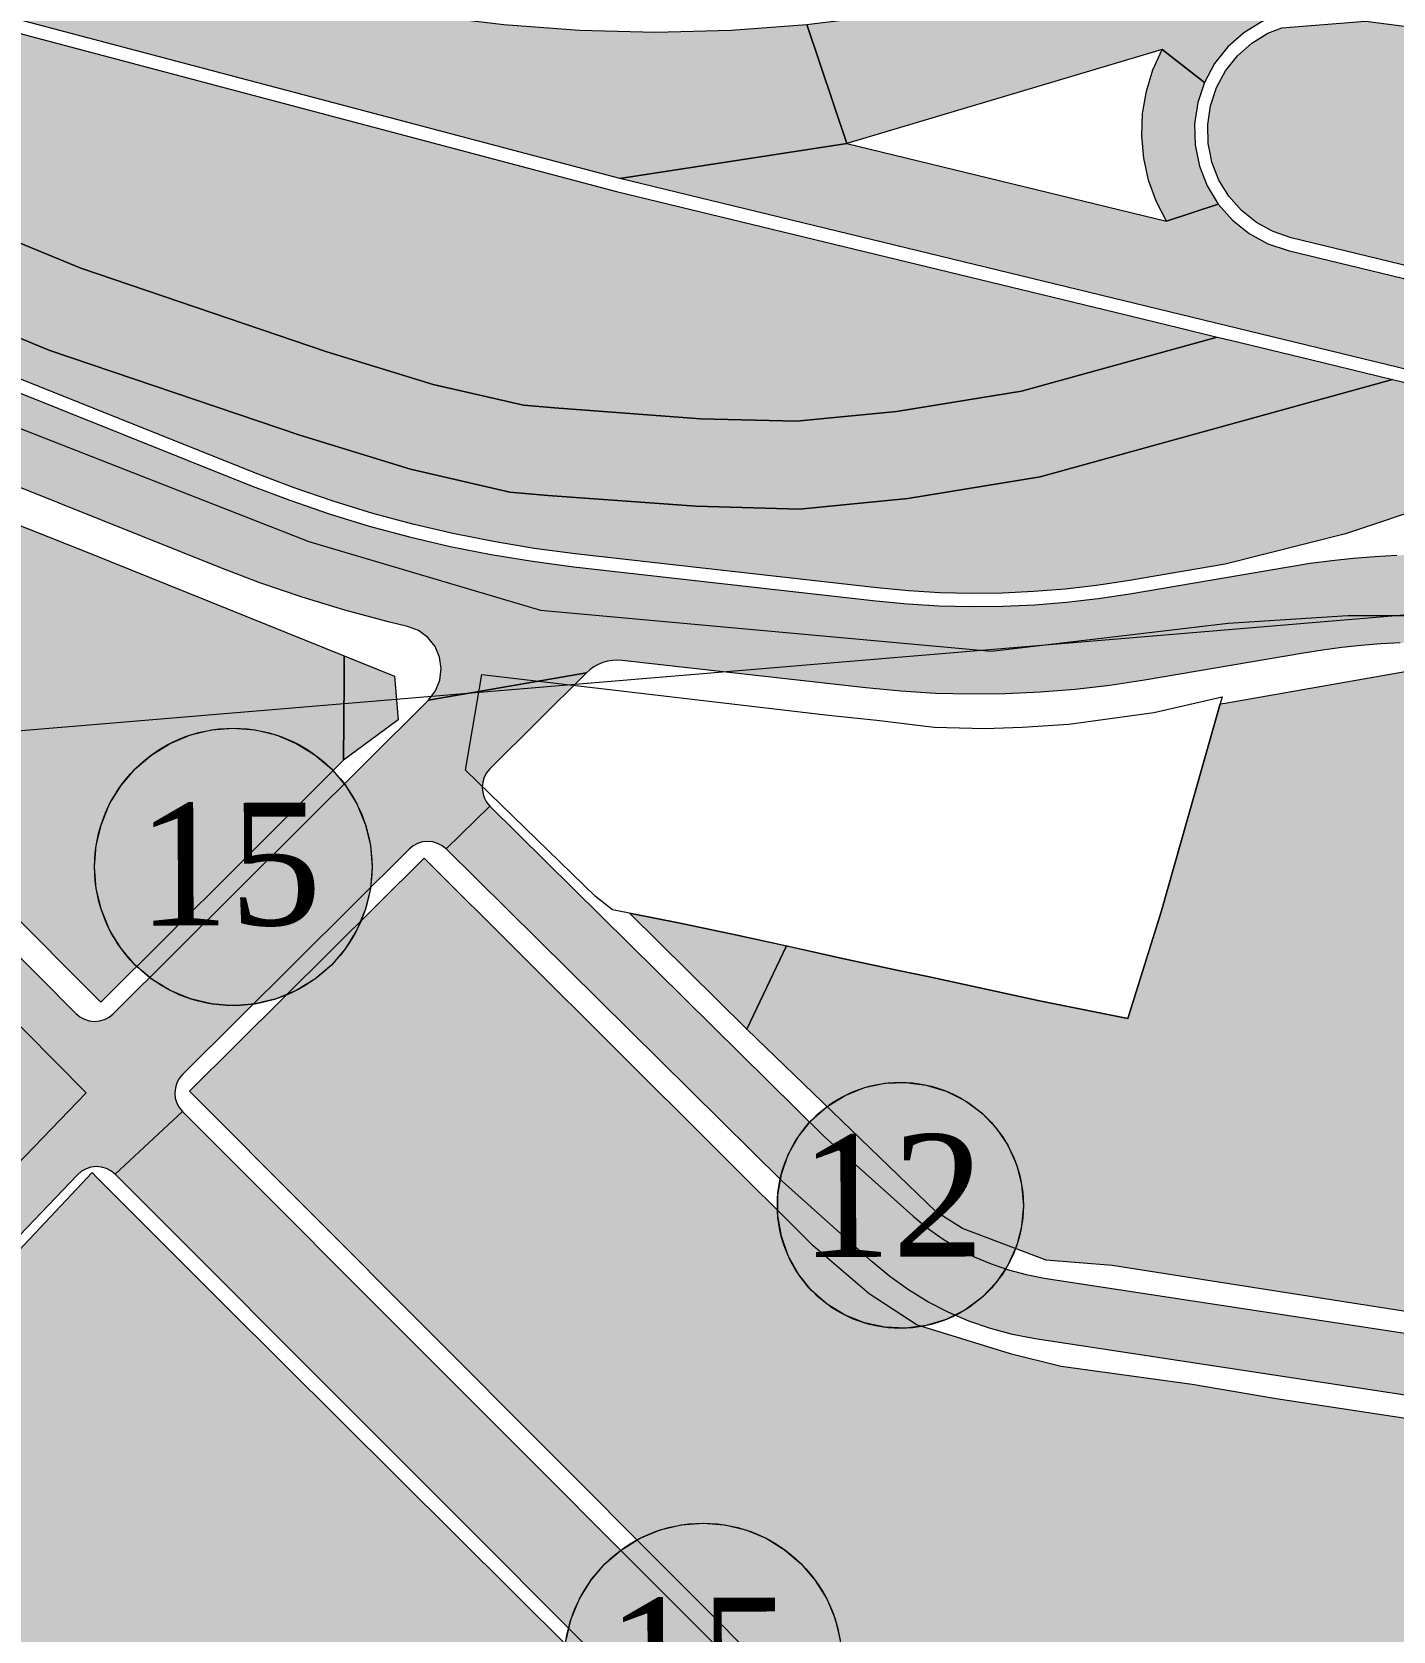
# Model space of a CAD drawing. Header units: metres. Extents: x 575893 to 576670, y 4390673 to 4391275.
# Drawn here: x 576047.3 to 576202.7, y 4390976 to 4391158.5 of the extents above; entities that cross this region are included whole.
import ezdxf

# ---------------------------------------------------------------- set-up
doc = ezdxf.new("R2010")
doc.units = ezdxf.units.M
for name, color, linetype, lineweight in [('HAT_HAVAI', 18, 'Continuous', 0), ('PL_MIA', 12, 'Continuous', 0), ('PL_PARK', 97, 'Continuous', 0), ('PL_SU_YUZEYI', 151, 'Continuous', 0), ('PL_TEKNIK_ALTYAPI', 9, 'Continuous', 0), ('PL_YOL', 18, 'Continuous', 0), ('SM_ALTI', 254, 'Continuous', 0), ('SM_YOL_YAZI', 18, 'Continuous', 5), ('SNR_DIGER_OZL_2', 1, 'Continuous', 0), ('SNR_SAGLIKLASTIRMA', 152, 'Continuous', 0)]:
    doc.layers.add(name, color=color, linetype=linetype, lineweight=lineweight)
doc.styles.get("Standard").update_dxf_attribs({"font": 'times.ttf'})

msp = doc.modelspace()

# ---------------------------------------------------------------- hatches: boundary and pattern name
at = {"layer": 'PL_MIA'}
for points in [[(576027.64, 4391109.42), (576054.01, 4391098.96), (576082.97, 4391087.27), (576082.96, 4391084.42), (576082.9, 4391075.35), (576076.61, 4391069.09), (576070.64, 4391063.12), (576055.19, 4391047.72), (576054.54, 4391048.4), (576004.29, 4391098.81), (576018.29, 4391113.44)], [(576231.78, 4391084.98), (576229.32, 4391068.63), (576228.62, 4391063.52), (576226.43, 4391048.8), (576224.29, 4391033.95), (576222.74, 4391023.98), (576221.29, 4391014.08), (576220.84, 4391010), (576206.6, 4391012.23), (576205.07, 4391012.29), (576170.62, 4391017.69), (576163.09, 4391018.3), (576153.52, 4391021.89), (576150.55, 4391023.81), (576128.92, 4391044.65), (576133.44, 4391054.15), (576137.16, 4391053.33), (576139.83, 4391052.74), (576146.24, 4391051.35), (576149.58, 4391050.66), (576162.31, 4391047.89), (576172.41, 4391045.88), (576176.2, 4391058.03), (576182.96, 4391081.78), (576183.5, 4391081.88), (576206.87, 4391085.98), (576216.94, 4391087.09)], [(576136.39, 4391020.04), (576136.48, 4391019.97), (576142.87, 4391014.49), (576148.38, 4391010.91), (576158.96, 4391007.64), (576164.81, 4391006.19), (576179.76, 4391004.15), (576189.34, 4391002.51), (576218.91, 4390998.02), (576209.43, 4390940.46), (576207.82, 4390935.85), (576187.37, 4390915.14), (576166.04, 4390936.61), (576180.9, 4390951.37), (576173.8, 4390963.75), (576163.12, 4390964.92), (576154.97, 4390962.31), (576147.38, 4390955.3), (576065.31, 4391037.57), (576092.12, 4391064.16)], [(576054.76, 4391027.74), (576069.39, 4391013.07), (576108.84, 4390973.87), (576127.15, 4390955.5), (576114.12, 4390942.48), (576107.27, 4390936.64), (576084.01, 4390913.36), (576019.69, 4390977.76), (576023.18, 4390981.08), (576032.82, 4390990.6), (576044.43, 4391001.85), (576038.72, 4391007.99), (576043.46, 4391013.97), (576043.45, 4391016.87), (576054.22, 4391028.29)]]:
    msp.add_hatch(color=256, dxfattribs=at).paths.add_polyline_path(points)
at = {"layer": 'PL_PARK'}
for points in [[(576114.06, 4391140.27), (576170.96, 4391126.48), (576177.2, 4391124.96), (576178.01, 4391124.77), (576182.62, 4391123.65), (576160.26, 4391117.46), (576146.01, 4391115.14), (576134.58, 4391114.03), (576123.64, 4391114.33), (576106.99, 4391115.55), (576103.44, 4391115.86), (576093.12, 4391118.23), (576080.99, 4391121.96), (576052.92, 4391131.5), (576023.53, 4391143.6), (576019.2, 4391145.5), (576019.25, 4391145.83), (576020.08, 4391148.75), (576021.28, 4391151.54), (576022.82, 4391154.15), (576024.69, 4391156.54), (576026.85, 4391158.67), (576029.27, 4391160.51), (576031.9, 4391162.02)], [(576255.9, 4391152.42), (576233.12, 4391138.88), (576207.21, 4391131.07), (576191.05, 4391134.98), (576188.99, 4391135.68), (576188.67, 4391135.85), (576187.08, 4391136.72), (576185.38, 4391138.08), (576183.94, 4391139.71), (576182.8, 4391141.56), (576182.01, 4391143.59), (576181.83, 4391144.44), (576181.57, 4391145.72), (576181.52, 4391147.9), (576181.84, 4391150.05), (576182.53, 4391152.11), (576183.56, 4391154.02), (576184.92, 4391155.73), (576186.54, 4391157.17), (576188.4, 4391158.31), (576189.99, 4391158.94), (576199.54, 4391159.71)], [(576049.4, 4391122.13), (576077.92, 4391112.44), (576090.53, 4391108.57), (576101.88, 4391105.95), (576106.2, 4391105.58), (576123.13, 4391104.34), (576134.93, 4391104.02), (576147.3, 4391105.22), (576162.41, 4391107.68), (576202.6, 4391118.81), (576208.11, 4391117.47), (576209.76, 4391117.01), (576211.36, 4391116.45), (576212.92, 4391115.79), (576214.44, 4391115.02), (576215.9, 4391114.15), (576217.7, 4391112.92), (576218.84, 4391111.93), (576219.68, 4391110.78), (576220.25, 4391109.48), (576220.31, 4391109.14), (576217.83, 4391108.07), (576197.24, 4391101.17), (576183.52, 4391097.73), (576172.37, 4391095.83), (576168.82, 4391095.29), (576165.26, 4391094.88), (576161.69, 4391094.59), (576158.12, 4391094.42), (576154.53, 4391094.39), (576150.95, 4391094.47), (576147.38, 4391094.69), (576143.81, 4391095.03), (576109.34, 4391098.92), (576104.67, 4391099.53), (576100.01, 4391100.3), (576095.39, 4391101.22), (576090.79, 4391102.29), (576086.24, 4391103.52), (576081.73, 4391104.9), (576077.27, 4391106.43), (576072.86, 4391108.11), (576022.32, 4391128.33), (576020.87, 4391131), (576019.78, 4391133.83), (576019.65, 4391134.38)], [(576121.12, 4391056.79), (576127.64, 4391055.42), (576133.44, 4391054.15), (576128.92, 4391044.65), (576115.55, 4391057.88)]]:
    msp.add_hatch(color=256, dxfattribs=at).paths.add_polyline_path(points)
at = {"layer": 'PL_SU_YUZEYI'}
msp.add_hatch(color=256, dxfattribs=at).paths.add_polyline_path([(576023.53, 4391143.6), (576052.92, 4391131.5), (576080.99, 4391121.96), (576093.12, 4391118.23), (576103.44, 4391115.86), (576106.99, 4391115.55), (576123.64, 4391114.33), (576134.58, 4391114.03), (576146.01, 4391115.14), (576160.26, 4391117.46), (576182.62, 4391123.65), (576184.26, 4391123.25), (576193.25, 4391121.07), (576202.6, 4391118.81), (576162.41, 4391107.68), (576147.3, 4391105.22), (576134.93, 4391104.02), (576123.13, 4391104.34), (576106.2, 4391105.58), (576101.88, 4391105.95), (576090.53, 4391108.57), (576077.92, 4391112.44), (576049.4, 4391122.13), (576019.65, 4391134.38), (576019.07, 4391136.78), (576018.74, 4391139.8), (576018.8, 4391142.83), (576019.2, 4391145.5)])
at = {"layer": 'PL_TEKNIK_ALTYAPI'}
msp.add_hatch(color=256, dxfattribs=at).paths.add_polyline_path([(576088.71, 4391084.96), (576089.13, 4391079.95), (576082.9, 4391075.35), (576082.96, 4391084.42), (576082.97, 4391087.27)])
at = {"layer": 'PL_YOL'}
for points in [[(575934.45, 4391197.07), (575937.63, 4391196.8), (575940.8, 4391196.44), (575943.96, 4391196.01), (575947.11, 4391195.51), (575950.25, 4391194.92), (575953.37, 4391194.26), (575956.48, 4391193.53), (575965.79, 4391191.2), (575966.67, 4391191.06), (575967.57, 4391191.08), (575968.44, 4391191.26), (575969.27, 4391191.59), (575970.03, 4391192.07), (575970.69, 4391192.67), (575971.23, 4391193.38), (575971.64, 4391194.18), (575978.16, 4391191.62), (575977.98, 4391191.01), (575977.94, 4391190.37), (575978.04, 4391189.74), (575978.27, 4391189.14), (575978.62, 4391188.6), (575979.07, 4391188.15), (575979.61, 4391187.81), (575980.21, 4391187.59), (576075.61, 4391163.73), (576084.06, 4391161.83), (576092.6, 4391160.36), (576101.19, 4391159.3), (576109.83, 4391158.67), (576118.49, 4391158.46), (576127.15, 4391158.68), (576135.79, 4391159.32), (576140.32, 4391145.74), (576114.43, 4391141.73), (576031.76, 4391163.61), (576023.6, 4391165.68), (576001.7, 4391171.23), (575994.03, 4391173.17), (575953.93, 4391183.34), (575951.07, 4391184.02), (575948.2, 4391184.63), (575945.32, 4391185.16), (575942.42, 4391185.63), (575939.51, 4391186.02), (575936.6, 4391186.35), (575933.67, 4391186.6), (575930.75, 4391186.78), (575931.26, 4391197.27)], [(576189.99, 4391160.55), (576187.73, 4391159.65), (576185.65, 4391158.38), (576183.83, 4391156.76), (576182.31, 4391154.85), (576181.15, 4391152.71), (576176.31, 4391156.47), (576140.32, 4391145.74), (576135.79, 4391159.32), (576144.38, 4391160.39), (576152.91, 4391161.88), (576154.87, 4391162.32), (576166.71, 4391165.13), (576198.51, 4391173.13)], [(575939.03, 4391155.04), (575942.55, 4391154.8), (575946.07, 4391154.4), (575949.56, 4391153.86), (575953.03, 4391153.18), (575956.47, 4391152.35), (575959.87, 4391151.39), (575963.23, 4391150.28), (575966.54, 4391149.03), (575981.67, 4391142.98), (575989.89, 4391139.69), (576013.01, 4391130.44), (576021.31, 4391127.12), (576072.3, 4391106.71), (576076.76, 4391105.02), (576081.27, 4391103.47), (576085.82, 4391102.08), (576090.43, 4391100.84), (576095.07, 4391099.75), (576099.74, 4391098.82), (576104.45, 4391098.05), (576109.18, 4391097.43), (576143.64, 4391093.54), (576147.26, 4391093.19), (576150.89, 4391092.98), (576154.52, 4391092.89), (576158.16, 4391092.92), (576161.79, 4391093.09), (576165.41, 4391093.38), (576169.02, 4391093.8), (576172.62, 4391094.35), (576190.76, 4391097.44), (576193.21, 4391097.83), (576195.67, 4391098.15), (576198.14, 4391098.41), (576200.61, 4391098.6), (576203.09, 4391098.74), (576205.57, 4391098.8), (576208.05, 4391098.81), (576213.22, 4391098.69), (576217.06, 4391088.49), (576215.23, 4391088.57), (576210.17, 4391088.76), (576207.95, 4391088.81), (576205.72, 4391088.81), (576203.5, 4391088.74), (576201.27, 4391088.62), (576199.05, 4391088.45), (576196.84, 4391088.22), (576194.64, 4391087.93), (576192.44, 4391087.58), (576174.3, 4391084.49), (576170.35, 4391083.89), (576166.39, 4391083.43), (576162.42, 4391083.11), (576158.44, 4391082.93), (576154.45, 4391082.89), (576150.47, 4391082.98), (576146.49, 4391083.22), (576142.52, 4391083.6), (576114.7, 4391086.74), (576114.14, 4391086.78), (576113.58, 4391086.75), (576113.03, 4391086.65), (576112.49, 4391086.5), (576111.97, 4391086.29), (576111.48, 4391086.02), (576111.03, 4391085.69), (576110.61, 4391085.32), (576092.59, 4391082.21), (576093.4, 4391083.26), (576093.9, 4391084.49), (576094.06, 4391085.8), (576093.87, 4391087.12), (576093.34, 4391088.33), (576092.51, 4391089.37), (576091.44, 4391090.15), (576090.2, 4391090.62), (576087.99, 4391091.14), (576083.06, 4391092.47), (576078.18, 4391093.96), (576073.35, 4391095.61), (576068.59, 4391097.43), (575977.82, 4391133.75), (575976.64, 4391134.04), (575975.43, 4391134.01), (575974.27, 4391133.65), (575973.25, 4391132.98), (575972.45, 4391132.07), (575971.92, 4391130.98), (575971.71, 4391129.78), (575971.83, 4391128.57), (575972.27, 4391127.44), (575973, 4391126.47), (575943.87, 4391140.94), (575942.87, 4391141.86), (575941.78, 4391142.68), (575940.63, 4391143.4), (575939.42, 4391144.02), (575938.15, 4391144.51), (575936.84, 4391144.89), (575935.51, 4391145.14), (575934.15, 4391145.27), (575893.03, 4391147.31), (575893.03, 4391157.32)], [(576181.15, 4391152.71), (576180.38, 4391150.4), (576180.02, 4391147.99), (576180.08, 4391145.55), (576180.57, 4391143.16), (576181.46, 4391140.9), (576182.73, 4391138.82), (576176.81, 4391136.89), (576175.65, 4391139.17), (576174.78, 4391141.57), (576174.23, 4391144.07), (576174, 4391146.61), (576174.1, 4391149.17), (576174.52, 4391151.69), (576175.26, 4391154.14), (576176.31, 4391156.47)], [(576176.81, 4391136.89), (576182.73, 4391138.82), (576184.34, 4391136.99), (576186.25, 4391135.47), (576188.38, 4391134.3), (576190.69, 4391133.53), (576210.84, 4391128.64), (576213.21, 4391127.98), (576215.52, 4391127.17), (576217.78, 4391126.21), (576219.97, 4391125.1), (576222.08, 4391123.85), (576224.11, 4391122.46), (576226.04, 4391120.94), (576227.86, 4391119.3), (576239.42, 4391108.17), (576235.36, 4391103.06), (576226.85, 4391111.24), (576226.65, 4391111.39), (576226.42, 4391111.49), (576226.17, 4391111.52), (576225.92, 4391111.49), (576225.68, 4391111.4), (576225.48, 4391111.26), (576225.32, 4391111.06), (576225.21, 4391110.84), (576225.16, 4391110.59), (576225.18, 4391110.34), (576225.53, 4391108.45), (576225.47, 4391106.8), (576225.22, 4391104.73), (576224.61, 4391102.74), (576223.67, 4391100.88), (576222.42, 4391099.21), (576220.9, 4391097.78), (576219.18, 4391096.65), (576216.49, 4391099.25), (576217.97, 4391100), (576219.29, 4391101.01), (576220.38, 4391102.26), (576221.22, 4391103.71), (576221.75, 4391105.28), (576221.98, 4391106.93), (576222.02, 4391108.19), (576221.69, 4391109.92), (576220.99, 4391111.54), (576219.95, 4391112.96), (576218.62, 4391114.11), (576216.7, 4391115.42), (576215.16, 4391116.33), (576213.56, 4391117.15), (576211.91, 4391117.85), (576210.21, 4391118.44), (576208.48, 4391118.92), (576114.43, 4391141.73), (576140.32, 4391145.74)], [(575973, 4391126.47), (576052.35, 4391046.43), (576052.81, 4391046.06), (576053.32, 4391045.78), (576053.89, 4391045.6), (576054.47, 4391045.54), (576055.06, 4391045.6), (576055.62, 4391045.77), (576056.14, 4391046.04), (576056.6, 4391046.42), (576092.59, 4391082.21), (576110.61, 4391085.32), (576099.61, 4391074.38), (576099.23, 4391073.92), (576098.95, 4391073.4), (576098.78, 4391072.83), (576098.72, 4391072.25), (576098.78, 4391071.66), (576098.95, 4391071.09), (576099.23, 4391070.57), (576099.61, 4391070.12), (576094.61, 4391065.22), (576094.16, 4391065.58), (576093.64, 4391065.86), (576093.08, 4391066.03), (576092.5, 4391066.08), (576091.92, 4391066.03), (576091.36, 4391065.86), (576090.84, 4391065.58), (576090.39, 4391065.21), (576064.53, 4391039.5), (576064.16, 4391039.04), (576063.88, 4391038.52), (576063.71, 4391037.96), (576063.65, 4391037.37), (576063.7, 4391036.79), (576063.87, 4391036.22), (576064.15, 4391035.7), (576064.52, 4391035.25), (576056.83, 4391028.1), (576056.36, 4391028.48), (576055.84, 4391028.76), (576055.26, 4391028.92), (576054.67, 4391028.98), (576054.08, 4391028.91), (576053.51, 4391028.73), (576052.99, 4391028.44), (576052.53, 4391028.05), (576012.91, 4390986.6), (576005.77, 4390994.33), (576044.72, 4391035.07), (576045.08, 4391035.52), (576045.34, 4391036.04), (576045.5, 4391036.59), (576045.55, 4391037.17), (576045.49, 4391037.75), (576045.32, 4391038.3), (576045.05, 4391038.81), (576044.68, 4391039.26), (575943.87, 4391140.94)], [(575973, 4391126.47), (576052.35, 4391046.43), (576052.81, 4391046.06), (576053.32, 4391045.78), (576053.89, 4391045.6), (576054.47, 4391045.54), (576055.06, 4391045.6), (576055.62, 4391045.77), (576056.14, 4391046.04), (576056.6, 4391046.42), (576092.59, 4391082.21), (576110.61, 4391085.32), (576099.61, 4391074.38), (576099.23, 4391073.92), (576098.95, 4391073.4), (576098.78, 4391072.83), (576098.72, 4391072.25), (576098.78, 4391071.66), (576098.95, 4391071.09), (576099.23, 4391070.57), (576099.61, 4391070.12), (576094.61, 4391065.22), (576094.16, 4391065.58), (576093.64, 4391065.86), (576093.08, 4391066.03), (576092.5, 4391066.08), (576091.92, 4391066.03), (576091.36, 4391065.86), (576090.84, 4391065.58), (576090.39, 4391065.21), (576064.53, 4391039.5), (576064.16, 4391039.04), (576063.88, 4391038.52), (576063.71, 4391037.96), (576063.65, 4391037.37), (576063.7, 4391036.79), (576063.87, 4391036.22), (576064.15, 4391035.7), (576064.52, 4391035.25), (576056.83, 4391028.1), (576056.36, 4391028.48), (576055.84, 4391028.76), (576055.26, 4391028.92), (576054.67, 4391028.98), (576054.08, 4391028.91), (576053.51, 4391028.73), (576052.99, 4391028.44), (576052.53, 4391028.05), (576012.91, 4390986.6), (576005.77, 4390994.33), (576044.72, 4391035.07), (576045.08, 4391035.52), (576045.34, 4391036.04), (576045.5, 4391036.59), (576045.55, 4391037.17), (576045.49, 4391037.75), (576045.32, 4391038.3), (576045.05, 4391038.81), (576044.68, 4391039.26), (575943.87, 4391140.94)], [(576137.75, 4391032.39), (576147.91, 4391023.31), (576149.52, 4391021.97), (576151.23, 4391020.75), (576153.01, 4391019.65), (576154.88, 4391018.69), (576156.81, 4391017.87), (576158.79, 4391017.18), (576160.81, 4391016.64), (576162.87, 4391016.25), (576219.52, 4391007.6), (576218.55, 4391000.67), (576161.82, 4391009.33), (576159.26, 4391009.82), (576156.75, 4391010.49), (576154.28, 4391011.34), (576151.89, 4391012.36), (576149.58, 4391013.55), (576147.36, 4391014.91), (576145.24, 4391016.43), (576143.24, 4391018.09), (576132.95, 4391027.29), (576094.61, 4391065.22), (576099.61, 4391070.12)], [(576184.86, 4390914.79), (576180.22, 4390904.58), (576056.83, 4391028.1), (576064.52, 4391035.25)]]:
    msp.add_hatch(color=256, dxfattribs=at).paths.add_polyline_path(points)
at = {"layer": 'SM_ALTI'}
for points in [[(576072.8, 4391078.81), (576075.21, 4391078.23), (576077.51, 4391077.27), (576079.63, 4391075.98), (576081.51, 4391074.36), (576083.13, 4391072.47), (576084.43, 4391070.36), (576085.38, 4391068.06), (576085.96, 4391065.64), (576086.15, 4391063.17), (576085.96, 4391060.69), (576085.38, 4391058.27), (576084.43, 4391055.98), (576083.13, 4391053.86), (576081.51, 4391051.97), (576079.63, 4391050.36), (576077.51, 4391049.06), (576075.21, 4391048.11), (576072.8, 4391047.53), (576070.32, 4391047.33), (576067.84, 4391047.53), (576065.43, 4391048.11), (576063.13, 4391049.06), (576061.01, 4391050.36), (576059.12, 4391051.97), (576057.51, 4391053.86), (576056.21, 4391055.98), (576055.26, 4391058.27), (576054.68, 4391060.69), (576054.48, 4391063.17), (576054.68, 4391065.64), (576055.26, 4391068.06), (576056.21, 4391070.36), (576057.51, 4391072.47), (576059.12, 4391074.36), (576061.01, 4391075.98), (576063.13, 4391077.27), (576065.43, 4391078.23), (576067.84, 4391078.81), (576070.32, 4391079)], [(576149.41, 4391038.28), (576151.69, 4391037.58), (576153.81, 4391036.51), (576155.73, 4391035.09), (576157.37, 4391033.37), (576158.71, 4391031.4), (576159.69, 4391029.23), (576160.29, 4391026.93), (576160.49, 4391024.55), (576160.29, 4391022.18), (576159.69, 4391019.88), (576158.71, 4391017.71), (576157.37, 4391015.74), (576155.73, 4391014.02), (576153.81, 4391012.6), (576151.69, 4391011.53), (576149.41, 4391010.83), (576147.05, 4391010.53), (576144.67, 4391010.63), (576142.34, 4391011.13), (576140.13, 4391012.02), (576138.11, 4391013.27), (576136.32, 4391014.84), (576134.82, 4391016.69), (576133.66, 4391018.77), (576132.87, 4391021.02), (576132.47, 4391023.36), (576132.47, 4391025.74), (576132.87, 4391028.09), (576133.66, 4391030.34), (576134.82, 4391032.41), (576136.32, 4391034.27), (576138.11, 4391035.84), (576140.13, 4391037.09), (576142.34, 4391037.98), (576144.67, 4391038.48), (576147.05, 4391038.58)], [(576126.4, 4390988.08), (576128.82, 4390987.5), (576131.12, 4390986.55), (576133.23, 4390985.25), (576135.12, 4390983.64), (576136.74, 4390981.75), (576138.04, 4390979.63), (576138.99, 4390977.34), (576139.57, 4390974.92), (576139.76, 4390972.44), (576139.57, 4390969.97), (576138.99, 4390967.55), (576138.04, 4390965.25), (576136.74, 4390963.14), (576135.12, 4390961.25), (576133.23, 4390959.63), (576131.12, 4390958.34), (576128.82, 4390957.38), (576126.4, 4390956.8), (576123.93, 4390956.61), (576121.45, 4390956.8), (576119.03, 4390957.38), (576116.74, 4390958.34), (576114.62, 4390959.63), (576112.73, 4390961.25), (576111.12, 4390963.14), (576109.82, 4390965.25), (576108.87, 4390967.55), (576108.29, 4390969.97), (576108.09, 4390972.44), (576108.29, 4390974.92), (576108.87, 4390977.34), (576109.82, 4390979.63), (576111.12, 4390981.75), (576112.73, 4390983.64), (576114.62, 4390985.25), (576116.74, 4390986.55), (576119.03, 4390987.5), (576121.45, 4390988.08), (576123.93, 4390988.28)]]:
    msp.add_hatch(color=256, dxfattribs=at).paths.add_polyline_path(points)

# ---------------------------------------------------------------- linework, layer by layer
at = {"layer": 'HAT_HAVAI'}
msp.add_line((575893.03, 4391065.92, 186.6), (576657.38, 4391129.9, 146.74), dxfattribs=at)
at = {"layer": 'PL_MIA'}
for points in [[(576027.64, 4391109.42, 0), (576054.01, 4391098.96, 0), (576082.97, 4391087.27, 0), (576082.96, 4391084.42, 0), (576082.9, 4391075.35, 0), (576076.61, 4391069.09, 0), (576070.64, 4391063.12, 0), (576055.19, 4391047.72, 0), (576054.54, 4391048.4, 0), (576004.29, 4391098.81, 0), (576018.29, 4391113.44, 0), (576027.64, 4391109.42, 0)], [(576136.39, 4391020.04, 0), (576136.48, 4391019.97, 0), (576142.87, 4391014.49, 0), (576148.38, 4391010.91, 0), (576158.96, 4391007.64, 0), (576164.81, 4391006.19, 0), (576179.76, 4391004.15, 0), (576189.34, 4391002.51, 0), (576218.91, 4390998.02, 0), (576209.43, 4390940.46, 0), (576207.82, 4390935.85, 0), (576187.37, 4390915.14, 0), (576166.04, 4390936.61, 0), (576180.9, 4390951.37, 0), (576173.8, 4390963.75, 0), (576163.12, 4390964.92, 0), (576154.97, 4390962.31, 0), (576147.38, 4390955.3, 0), (576065.31, 4391037.57, 0), (576092.12, 4391064.16, 0), (576136.39, 4391020.04, 0)], [(576054.76, 4391027.74, 0), (576069.39, 4391013.07, 0), (576108.84, 4390973.87, 0), (576127.15, 4390955.5, 0), (576114.12, 4390942.48, 0), (576107.27, 4390936.64, 0), (576084.01, 4390913.36, 0), (576019.69, 4390977.76, 0), (576023.18, 4390981.08, 0), (576032.82, 4390990.6, 0), (576044.43, 4391001.85, 0), (576038.72, 4391007.99, 0), (576043.46, 4391013.97, 0), (576043.45, 4391016.87, 0), (576054.22, 4391028.29, 0), (576054.76, 4391027.74, 0)]]:
    msp.add_polyline3d(points, close=True, dxfattribs=at)
msp.add_polyline3d([(576205.07, 4391012.29, 0), (576170.62, 4391017.69, 0), (576163.09, 4391018.3, 0), (576153.52, 4391021.89, 0), (576150.55, 4391023.81, 0), (576128.92, 4391044.65, 0), (576133.44, 4391054.15, 0), (576137.16, 4391053.33, 0), (576139.83, 4391052.74, 0), (576146.24, 4391051.35, 0), (576149.58, 4391050.66, 0), (576162.31, 4391047.89, 0), (576172.41, 4391045.88, 0), (576176.2, 4391058.03, 0), (576182.96, 4391081.78, 0), (576183.5, 4391081.88, 0), (576206.87, 4391085.98, 0)], dxfattribs=at)
at = {"layer": 'PL_PARK'}
for points in [[(576031.9, 4391162.02, 0), (576114.06, 4391140.27, 0), (576114.06, 4391140.27, 0), (576170.96, 4391126.48, 0), (576177.2, 4391124.96, 0), (576178.01, 4391124.77, 0), (576182.62, 4391123.65, 0), (576160.26, 4391117.46, 0), (576146.01, 4391115.14, 0), (576134.58, 4391114.03, 0), (576123.64, 4391114.33, 0), (576106.99, 4391115.55, 0), (576103.44, 4391115.86, 0), (576093.12, 4391118.23, 0), (576080.99, 4391121.96, 0), (576052.92, 4391131.5, 0), (576023.53, 4391143.6, 0)], [(576019.65, 4391134.38, 0), (576049.4, 4391122.13, 0), (576049.4, 4391122.13, 0), (576077.92, 4391112.44, 0), (576090.53, 4391108.57, 0), (576101.88, 4391105.95, 0), (576106.2, 4391105.58, 0), (576123.13, 4391104.34, 0), (576134.93, 4391104.02, 0), (576147.3, 4391105.22, 0), (576162.41, 4391107.68, 0), (576202.6, 4391118.81, 0), (576208.11, 4391117.47, 0)], [(576217.83, 4391108.07, 0), (576197.24, 4391101.17, 0), (576183.52, 4391097.73, 0), (576172.37, 4391095.83, 0), (576168.82, 4391095.29, 0), (576165.26, 4391094.88, 0), (576161.69, 4391094.59, 0), (576158.12, 4391094.42, 0), (576154.53, 4391094.39, 0), (576150.95, 4391094.47, 0), (576147.38, 4391094.69, 0), (576143.81, 4391095.03, 0), (576109.34, 4391098.92, 0), (576104.67, 4391099.53, 0), (576100.01, 4391100.3, 0), (576095.39, 4391101.22, 0), (576090.79, 4391102.29, 0), (576086.24, 4391103.52, 0), (576081.73, 4391104.9, 0), (576077.27, 4391106.43, 0), (576072.86, 4391108.11, 0), (576022.32, 4391128.33, 0)]]:
    msp.add_polyline3d(points, dxfattribs=at)
for points in [[(576255.9, 4391152.42, 0), (576233.12, 4391138.88, 0), (576207.21, 4391131.07, 0), (576191.05, 4391134.98, 0), (576188.99, 4391135.68, 0), (576188.67, 4391135.85, 0), (576187.08, 4391136.72, 0), (576185.38, 4391138.08, 0), (576183.94, 4391139.71, 0), (576182.8, 4391141.56, 0), (576182.01, 4391143.59, 0), (576181.83, 4391144.44, 0), (576181.57, 4391145.72, 0), (576181.52, 4391147.9, 0), (576181.84, 4391150.05, 0), (576182.53, 4391152.11, 0), (576183.56, 4391154.02, 0), (576184.92, 4391155.73, 0), (576186.54, 4391157.17, 0), (576188.4, 4391158.31, 0), (576189.99, 4391158.94, 0), (576199.54, 4391159.71, 0), (576255.9, 4391152.42, 0)], [(576121.12, 4391056.79, 0), (576127.64, 4391055.42, 0), (576133.44, 4391054.15, 0), (576128.92, 4391044.65, 0), (576115.55, 4391057.88, 0), (576121.12, 4391056.79, 0)]]:
    msp.add_polyline3d(points, close=True, dxfattribs=at)
at = {"layer": 'PL_SU_YUZEYI'}
msp.add_polyline3d([(576023.53, 4391143.6, 0), (576052.92, 4391131.5, 0), (576080.99, 4391121.96, 0), (576093.12, 4391118.23, 0), (576103.44, 4391115.86, 0), (576106.99, 4391115.55, 0), (576123.64, 4391114.33, 0), (576134.58, 4391114.03, 0), (576146.01, 4391115.14, 0), (576160.26, 4391117.46, 0), (576182.62, 4391123.65, 0), (576184.26, 4391123.25, 0), (576193.25, 4391121.07, 0), (576202.6, 4391118.81, 0), (576162.41, 4391107.68, 0), (576147.3, 4391105.22, 0), (576134.93, 4391104.02, 0), (576123.13, 4391104.34, 0), (576106.2, 4391105.58, 0), (576101.88, 4391105.95, 0), (576090.53, 4391108.57, 0), (576077.92, 4391112.44, 0), (576049.4, 4391122.13, 0), (576019.65, 4391134.38, 0)], dxfattribs=at)
at = {"layer": 'PL_TEKNIK_ALTYAPI'}
msp.add_polyline3d([(576088.71, 4391084.96, 0), (576089.13, 4391079.95, 0), (576082.9, 4391075.35, 0), (576082.96, 4391084.42, 0), (576082.97, 4391087.27, 0), (576088.71, 4391084.96, 0)], close=True, dxfattribs=at)
at = {"layer": 'PL_YOL'}
for points in [[(575980.21, 4391187.59, 0), (576075.61, 4391163.73, 0), (576084.06, 4391161.83, 0), (576092.6, 4391160.36, 0), (576101.19, 4391159.3, 0), (576109.83, 4391158.67, 0), (576118.49, 4391158.46, 0), (576127.15, 4391158.68, 0), (576135.79, 4391159.32, 0), (576140.32, 4391145.74, 0), (576114.43, 4391141.73, 0), (576031.76, 4391163.61, 0)], [(576208.48, 4391118.92, 0), (576114.43, 4391141.73, 0), (576140.32, 4391145.74, 0), (576176.81, 4391136.89, 0), (576176.81, 4391136.89, 0), (576182.73, 4391138.82, 0), (576184.34, 4391136.99, 0), (576186.25, 4391135.47, 0), (576188.38, 4391134.3, 0), (576190.69, 4391133.53, 0), (576210.84, 4391128.64, 0)], [(576203.5, 4391088.74, 0), (576201.27, 4391088.62, 0), (576199.05, 4391088.45, 0), (576196.84, 4391088.22, 0), (576194.64, 4391087.93, 0), (576192.44, 4391087.58, 0), (576174.3, 4391084.49, 0), (576170.35, 4391083.89, 0), (576166.39, 4391083.43, 0), (576162.42, 4391083.11, 0), (576158.44, 4391082.93, 0), (576154.45, 4391082.89, 0), (576150.47, 4391082.98, 0), (576146.49, 4391083.22, 0), (576142.52, 4391083.6, 0), (576114.7, 4391086.74, 0), (576114.14, 4391086.78, 0), (576113.58, 4391086.75, 0), (576113.03, 4391086.65, 0), (576112.49, 4391086.5, 0), (576111.97, 4391086.29, 0), (576111.48, 4391086.02, 0), (576111.03, 4391085.69, 0), (576110.61, 4391085.32, 0), (576092.59, 4391082.21, 0), (576093.4, 4391083.26, 0), (576093.9, 4391084.49, 0), (576094.06, 4391085.8, 0), (576093.87, 4391087.12, 0), (576093.34, 4391088.33, 0), (576092.51, 4391089.37, 0), (576091.44, 4391090.15, 0), (576090.2, 4391090.62, 0), (576087.99, 4391091.14, 0), (576083.06, 4391092.47, 0), (576078.18, 4391093.96, 0), (576073.35, 4391095.61, 0), (576068.59, 4391097.43, 0), (575977.82, 4391133.75, 0)], [(575973, 4391126.47, 0), (576052.35, 4391046.43, 0), (576052.81, 4391046.06, 0), (576053.32, 4391045.78, 0), (576053.89, 4391045.6, 0), (576054.47, 4391045.54, 0), (576055.06, 4391045.6, 0), (576055.62, 4391045.77, 0), (576056.14, 4391046.04, 0), (576056.6, 4391046.42, 0), (576092.59, 4391082.21, 0), (576110.61, 4391085.32, 0), (576099.61, 4391074.38, 0), (576099.23, 4391073.92, 0), (576098.95, 4391073.4, 0), (576098.78, 4391072.83, 0), (576098.72, 4391072.25, 0), (576098.78, 4391071.66, 0), (576098.95, 4391071.09, 0), (576099.23, 4391070.57, 0), (576099.61, 4391070.12, 0), (576094.61, 4391065.22, 0), (576094.16, 4391065.58, 0), (576093.64, 4391065.86, 0), (576093.08, 4391066.03, 0), (576092.5, 4391066.08, 0), (576091.92, 4391066.03, 0), (576091.36, 4391065.86, 0), (576090.84, 4391065.58, 0), (576090.39, 4391065.21, 0), (576064.53, 4391039.5, 0), (576064.16, 4391039.04, 0), (576063.88, 4391038.52, 0), (576063.71, 4391037.96, 0), (576063.65, 4391037.37, 0), (576063.7, 4391036.79, 0), (576063.87, 4391036.22, 0), (576064.15, 4391035.7, 0), (576064.52, 4391035.25, 0), (576056.83, 4391028.1, 0), (576056.36, 4391028.48, 0), (576055.84, 4391028.76, 0), (576055.26, 4391028.92, 0), (576054.67, 4391028.98, 0), (576054.08, 4391028.91, 0), (576053.51, 4391028.73, 0), (576052.99, 4391028.44, 0), (576052.53, 4391028.05, 0), (576012.91, 4390986.6, 0)], [(575973, 4391126.47, 0), (576052.35, 4391046.43, 0), (576052.81, 4391046.06, 0), (576053.32, 4391045.78, 0), (576053.89, 4391045.6, 0), (576054.47, 4391045.54, 0), (576055.06, 4391045.6, 0), (576055.62, 4391045.77, 0), (576056.14, 4391046.04, 0), (576056.6, 4391046.42, 0), (576092.59, 4391082.21, 0), (576110.61, 4391085.32, 0), (576099.61, 4391074.38, 0), (576099.23, 4391073.92, 0), (576098.95, 4391073.4, 0), (576098.78, 4391072.83, 0), (576098.72, 4391072.25, 0), (576098.78, 4391071.66, 0), (576098.95, 4391071.09, 0), (576099.23, 4391070.57, 0), (576099.61, 4391070.12, 0), (576094.61, 4391065.22, 0), (576094.16, 4391065.58, 0), (576093.64, 4391065.86, 0), (576093.08, 4391066.03, 0), (576092.5, 4391066.08, 0), (576091.92, 4391066.03, 0), (576091.36, 4391065.86, 0), (576090.84, 4391065.58, 0), (576090.39, 4391065.21, 0), (576064.53, 4391039.5, 0), (576064.16, 4391039.04, 0), (576063.88, 4391038.52, 0), (576063.71, 4391037.96, 0), (576063.65, 4391037.37, 0), (576063.7, 4391036.79, 0), (576063.87, 4391036.22, 0), (576064.15, 4391035.7, 0), (576064.52, 4391035.25, 0), (576056.83, 4391028.1, 0), (576056.36, 4391028.48, 0), (576055.84, 4391028.76, 0), (576055.26, 4391028.92, 0), (576054.67, 4391028.98, 0), (576054.08, 4391028.91, 0), (576053.51, 4391028.73, 0), (576052.99, 4391028.44, 0), (576052.53, 4391028.05, 0), (576012.91, 4390986.6, 0)], [(576021.31, 4391127.12, 0), (576072.3, 4391106.71, 0), (576076.76, 4391105.02, 0), (576081.27, 4391103.47, 0), (576085.82, 4391102.08, 0), (576090.43, 4391100.84, 0), (576095.07, 4391099.75, 0), (576099.74, 4391098.82, 0), (576104.45, 4391098.05, 0), (576109.18, 4391097.43, 0), (576143.64, 4391093.54, 0), (576147.26, 4391093.19, 0), (576150.89, 4391092.98, 0), (576154.52, 4391092.89, 0), (576158.16, 4391092.92, 0), (576161.79, 4391093.09, 0), (576165.41, 4391093.38, 0), (576169.02, 4391093.8, 0), (576172.62, 4391094.35, 0), (576190.76, 4391097.44, 0), (576193.21, 4391097.83, 0), (576195.67, 4391098.15, 0), (576198.14, 4391098.41, 0), (576200.61, 4391098.6, 0), (576203.09, 4391098.74, 0)], [(576218.55, 4391000.67, 0), (576161.82, 4391009.33, 0), (576159.26, 4391009.82, 0), (576156.75, 4391010.49, 0), (576154.28, 4391011.34, 0), (576151.89, 4391012.36, 0), (576149.58, 4391013.55, 0), (576147.36, 4391014.91, 0), (576145.24, 4391016.43, 0), (576143.24, 4391018.09, 0), (576132.95, 4391027.29, 0), (576094.61, 4391065.22, 0), (576099.61, 4391070.12, 0), (576137.75, 4391032.39, 0), (576137.75, 4391032.39, 0), (576147.91, 4391023.31, 0), (576149.52, 4391021.97, 0), (576151.23, 4391020.75, 0), (576153.01, 4391019.65, 0), (576154.88, 4391018.69, 0), (576156.81, 4391017.87, 0), (576158.79, 4391017.18, 0), (576160.81, 4391016.64, 0), (576162.87, 4391016.25, 0), (576219.52, 4391007.6, 0)]]:
    msp.add_polyline3d(points, dxfattribs=at)
for points in [[(576189.99, 4391160.55, 0), (576187.73, 4391159.65, 0), (576185.65, 4391158.38, 0), (576183.83, 4391156.76, 0), (576182.31, 4391154.85, 0), (576181.15, 4391152.71, 0), (576176.31, 4391156.47, 0), (576140.32, 4391145.74, 0), (576135.79, 4391159.32, 0), (576144.38, 4391160.39, 0), (576152.91, 4391161.88, 0), (576154.87, 4391162.32, 0), (576166.71, 4391165.13, 0), (576198.51, 4391173.13, 0), (576189.99, 4391160.55, 0)], [(576181.15, 4391152.71, 0), (576180.38, 4391150.4, 0), (576180.02, 4391147.99, 0), (576180.08, 4391145.55, 0), (576180.57, 4391143.16, 0), (576181.46, 4391140.9, 0), (576182.73, 4391138.82, 0), (576176.81, 4391136.89, 0), (576175.65, 4391139.17, 0), (576174.78, 4391141.57, 0), (576174.23, 4391144.07, 0), (576174, 4391146.61, 0), (576174.1, 4391149.17, 0), (576174.52, 4391151.69, 0), (576175.26, 4391154.14, 0), (576176.31, 4391156.47, 0), (576181.15, 4391152.71, 0)], [(576184.86, 4390914.79, 0), (576180.22, 4390904.58, 0), (576056.83, 4391028.1, 0), (576064.52, 4391035.25, 0), (576184.86, 4390914.79, 0)]]:
    msp.add_polyline3d(points, close=True, dxfattribs=at)
at = {"layer": 'SM_ALTI'}
for points in [[(576072.8, 4391078.81, 0), (576075.21, 4391078.23, 0), (576077.51, 4391077.27, 0), (576079.63, 4391075.98, 0), (576081.51, 4391074.36, 0), (576083.13, 4391072.47, 0), (576084.43, 4391070.36, 0), (576085.38, 4391068.06, 0), (576085.96, 4391065.64, 0), (576086.15, 4391063.17, 0), (576085.96, 4391060.69, 0), (576085.38, 4391058.27, 0), (576084.43, 4391055.98, 0), (576083.13, 4391053.86, 0), (576081.51, 4391051.97, 0), (576079.63, 4391050.36, 0), (576077.51, 4391049.06, 0), (576075.21, 4391048.11, 0), (576072.8, 4391047.53, 0), (576070.32, 4391047.33, 0), (576067.84, 4391047.53, 0), (576065.43, 4391048.11, 0), (576063.13, 4391049.06, 0), (576061.01, 4391050.36, 0), (576059.12, 4391051.97, 0), (576057.51, 4391053.86, 0), (576056.21, 4391055.98, 0), (576055.26, 4391058.27, 0), (576054.68, 4391060.69, 0), (576054.48, 4391063.17, 0), (576054.68, 4391065.64, 0), (576055.26, 4391068.06, 0), (576056.21, 4391070.36, 0), (576057.51, 4391072.47, 0), (576059.12, 4391074.36, 0), (576061.01, 4391075.98, 0), (576063.13, 4391077.27, 0), (576065.43, 4391078.23, 0), (576067.84, 4391078.81, 0), (576070.32, 4391079, 0), (576072.8, 4391078.81, 0)], [(576149.41, 4391038.28, 0), (576151.69, 4391037.58, 0), (576153.81, 4391036.51, 0), (576155.73, 4391035.09, 0), (576157.37, 4391033.37, 0), (576158.71, 4391031.4, 0), (576159.69, 4391029.23, 0), (576160.29, 4391026.93, 0), (576160.49, 4391024.55, 0), (576160.29, 4391022.18, 0), (576159.69, 4391019.88, 0), (576158.71, 4391017.71, 0), (576157.37, 4391015.74, 0), (576155.73, 4391014.02, 0), (576153.81, 4391012.6, 0), (576151.69, 4391011.53, 0), (576149.41, 4391010.83, 0), (576147.05, 4391010.53, 0), (576144.67, 4391010.63, 0), (576142.34, 4391011.13, 0), (576140.13, 4391012.02, 0), (576138.11, 4391013.27, 0), (576136.32, 4391014.84, 0), (576134.82, 4391016.69, 0), (576133.66, 4391018.77, 0), (576132.87, 4391021.02, 0), (576132.47, 4391023.36, 0), (576132.47, 4391025.74, 0), (576132.87, 4391028.09, 0), (576133.66, 4391030.34, 0), (576134.82, 4391032.41, 0), (576136.32, 4391034.27, 0), (576138.11, 4391035.84, 0), (576140.13, 4391037.09, 0), (576142.34, 4391037.98, 0), (576144.67, 4391038.48, 0), (576147.05, 4391038.58, 0), (576149.41, 4391038.28, 0)]]:
    msp.add_polyline3d(points, close=True, dxfattribs=at)
msp.add_polyline3d([(576108.29, 4390974.92, 0), (576108.87, 4390977.34, 0), (576109.82, 4390979.63, 0), (576111.12, 4390981.75, 0), (576112.73, 4390983.64, 0), (576114.62, 4390985.25, 0), (576116.74, 4390986.55, 0), (576119.03, 4390987.5, 0), (576121.45, 4390988.08, 0), (576123.93, 4390988.28, 0), (576126.4, 4390988.08, 0), (576126.4, 4390988.08, 0), (576128.82, 4390987.5, 0), (576131.12, 4390986.55, 0), (576133.23, 4390985.25, 0), (576135.12, 4390983.64, 0), (576136.74, 4390981.75, 0), (576138.04, 4390979.63, 0), (576138.99, 4390977.34, 0), (576139.57, 4390974.92, 0)], dxfattribs=at)
at = {"layer": 'SM_YOL_YAZI', "color": 18}
for centre, radius in [((576070.32, 4391063.17), 15.83), ((576146.45, 4391024.55), 14.04), ((576123.93, 4390972.44), 15.83)]:
    msp.add_circle(centre, radius, dxfattribs=at)
at = {"layer": 'SNR_DIGER_OZL_2'}
msp.add_polyline3d([(576138.24, 4391080.5, 0), (576143.75, 4391079.91, 0), (576150.29, 4391079.12, 0), (576156.07, 4391078.99, 0), (576160.33, 4391079.14, 0), (576165.67, 4391079.46, 0), (576175.38, 4391080.79, 0), (576183.19, 4391082.6, 0), (576176.2, 4391058.03, 0), (576172.41, 4391045.88, 0), (576162.31, 4391047.89, 0), (576149.58, 4391050.66, 0), (576146.24, 4391051.35, 0), (576139.83, 4391052.74, 0), (576137.16, 4391053.33, 0), (576127.64, 4391055.42, 0), (576121.12, 4391056.79, 0), (576113.58, 4391058.26, 0), (576113.25, 4391058.56, 0), (576111.67, 4391059.8, 0), (576096.83, 4391074.2, 0), (576098.67, 4391085.15, 0), (576138.24, 4391080.5, 0)], close=True, dxfattribs=at)
at = {"layer": 'SNR_SAGLIKLASTIRMA'}
msp.add_polyline3d([(576203.29, 4390880.38, 137.35), (576152.67, 4390846.96, 139.11), (576140.7, 4390847.49, 139.91), (576003.13, 4390985.07, 143.34), (576053.51, 4391037.39, 141.96), (575963.4, 4391128.46, 143.37), (575972.84, 4391141.87, 143.7), (576078.93, 4391100.31, 141.69), (576078.93, 4391100.31, 141.69), (576105.38, 4391092.46, 141.05), (576156.83, 4391087.81, 140.04), (576183.86, 4391091.01, 139.76), (576197.52, 4391091.88, 139.42), (576216.41, 4391091.88, 139.17)], dxfattribs=at)

# ---------------------------------------------------------------- texts
at = {"layer": 'SM_YOL_YAZI', "color": 18}
for s, p in [('15', (576059.33, 4391056.47)), ('12', (576134.96, 4391018.64)), ('15', (576112.94, 4390965.75))]:
    msp.add_text(s, height=13.971, rotation=0.2155, dxfattribs=at).set_placement(p)

doc.saveas('drawing.dxf')
